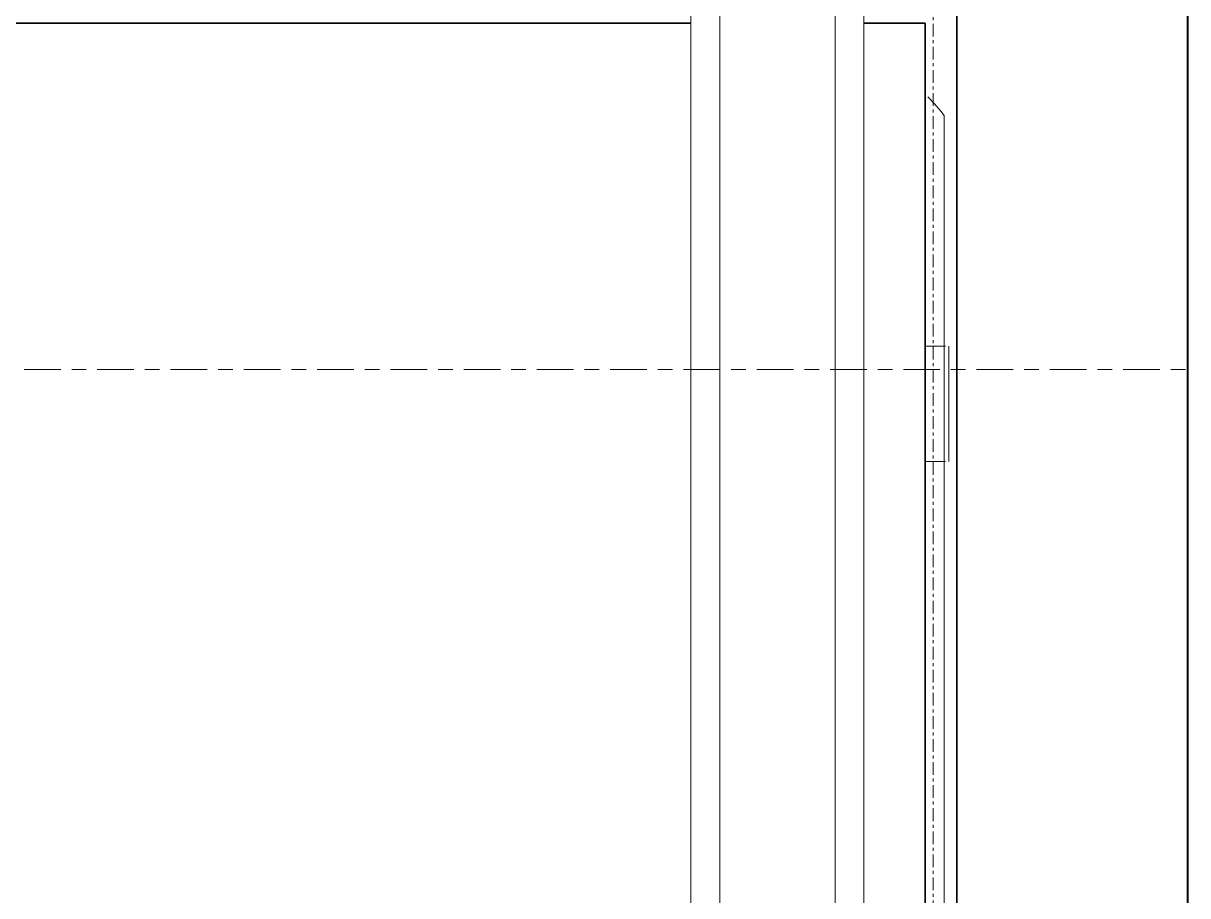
# Model space of a CAD drawing. Header units: millimetres. Extents: x -153298 to 620751, y -313239 to 250031.
# Drawn here: x 133729 to 134233, y -294375 to -293997 of the extents above; entities that cross this region are included whole.
import ezdxf

# ---------------------------------------------------------------- set-up
doc = ezdxf.new("R2010")
doc.units = ezdxf.units.MM
doc.linetypes.add('Centre', pattern=[31.75, 6.35, -4.7625, 15.875, -4.7625])
doc.linetypes.add('DPA_Grid _ Level 100', pattern=[10, 5.5, -1.6, 1.3, -1.6])
for name, color, linetype, lineweight in [('A-FLOR-HRAL', 7, 'Continuous', 25), ('A-FLOR-LEVL', 7, 'Continuous', 35), ('A-GENM', 7, 'Continuous', 9), ('A-GLAZ-CWMG', 7, 'Continuous', 35), ('S-GRID', 7, 'Continuous', 0), ('WALL-E', 7, 'Continuous', 35)]:
    doc.layers.add(name, color=color, linetype=linetype, lineweight=lineweight)

# ---------------------------------------------------------------- blocks, each defined once
blk = doc.blocks.new('Rectangular Mullion - Mullion_H-Beam-17948301-2120-01 ENTRANCE 1 SECTION A')
at = {"layer": 'A-GLAZ-CWMG', "color": 7}
for p, q in [((-849117.13, 103450), (-849117.13, 101450)), ((-849117.1, 101450), (-849117.1, 103450)), ((-849017.13, 103450), (-849017.13, 101350)), ((-849017.1, 103450), (-849017.1, 101350))]:
    blk.add_line(p, q, dxfattribs=at)
blk = doc.blocks.new('BOLLARD - BOLLARD-17242057-2120-01 ENTRANCE 1 SECTION A')
at = {"layer": 'A-GENM', "color": 7}
for p, q in [((-849130.36, 102410), (-849130.36, 102410)), ((-849122.63, 101460), (-849122.63, 102410)), ((-849130.6, 102310), (-849122.02, 102310)), ((-849125.44, 102310), (-849128.27, 102310)), ((-849122.63, 102310), (-849123.71, 102310)), ((-849120.63, 102260), (-849120.63, 102310)), ((-849122.02, 102260), (-849130.6, 102260)), ((-849128.27, 102260), (-849125.44, 102260)), ((-849123.71, 102260), (-849122.63, 102260))]:
    blk.add_line(p, q, dxfattribs=at)
at = {"layer": 'A-GENM', "color": 7, "flags": 128}
blk.add_lwpolyline([(-849129.75, 102418.13), (-849126.88, 102415.06), (-849124.14, 102411.87), (-849122.63, 102410)], dxfattribs=at)
blk = doc.blocks.new('BOLLARD - BOLLARD-V365-2120-01 ENTRANCE 1 SECTION A')
at = {"layer": 'A-GENM', "color": 7}
for p, q in [((-849130.36, 102410), (-849130.36, 102410)), ((-849122.02, 102310), (-849122.02, 102310)), ((-849122.02, 102260), (-849122.02, 102260))]:
    blk.add_line(p, q, dxfattribs=at)
at = {"layer": 'A-GENM', "color": 7, "flags": 128}
blk.add_lwpolyline([(-849129.75, 102418.13), (-849126.88, 102415.06), (-849124.14, 102411.87), (-849122.63, 102410)], dxfattribs=at)
blk = doc.blocks.new('Railing - 2800 _L_-10729080-2120-01 ENTRANCE 1 SECTION A')
at = {"layer": 'A-FLOR-HRAL', "color": 7, "lineweight": 9}
for p, q in [((-849219.87, 102508.5), (-849219.87, 101731)), ((-849169.87, 101731), (-849169.87, 102508.5))]:
    blk.add_line(p, q, dxfattribs=at)
blk = doc.blocks.new('Railing - 2800 _L_-V381-2120-01 ENTRANCE 1 SECTION A')
at = {"layer": 'A-FLOR-HRAL', "color": 7, "lineweight": 9}
for p, q in [((-849232.37, 102625), (-849232.37, 101453.2)), ((-849157.37, 101453.2), (-849157.37, 102625)), ((-849219.87, 102508.5), (-849219.87, 101731)), ((-849169.87, 101731), (-849169.87, 102508.5))]:
    blk.add_line(p, q, dxfattribs=at)
blk = doc.blocks.new('Railing - Railing-17921675-2120-01 ENTRANCE 1 SECTION A')
at = {"color": 7}
for name in ['Railing - 2800 _L_-10729080-2120-01 ENTRANCE 1 SECTION A', 'Railing - 2800 _L_-V381-2120-01 ENTRANCE 1 SECTION A']:
    blk.add_blockref(name, (0, 0), dxfattribs=at)

msp = doc.modelspace()

# ---------------------------------------------------------------- linework, layer by layer
at = {"layer": 'A-FLOR-LEVL', "color": 7, "linetype": 'Centre', "lineweight": 9}
msp.add_line((80346.0738, -294146.753), (142923.7915, -294146.753), dxfattribs=at)
at = {"layer": 'S-GRID', "color": 7, "linetype": 'DPA_Grid _ Level 100'}
msp.add_line((134122.88, -309692.5036), (134122.88, -276432.3847), dxfattribs=at)
at = {"layer": 'WALL-E', "color": 7}
for p, q in [((134017.88, -293996.753), (132622.9088, -293996.753)), ((132622.9088, -293996.753), (133919.3608, -293996.753)), ((132622.9088, -293996.753), (133919.3608, -293996.753)), ((133919.3608, -293996.753), (132622.9088, -293996.753)), ((134017.88, -293996.753), (133919.3608, -293996.753)), ((134119.3608, -293996.753), (134092.6897, -293996.753)), ((134119.3608, -293996.753), (134092.6897, -293996.753)), ((134119.3608, -294996.753), (134119.3608, -293996.753)), ((134119.3608, -294996.753), (134119.3608, -293996.753))]:
    msp.add_line(p, q, dxfattribs=at)

# ---------------------------------------------------------------- block references
at = {"layer": 'A-FLOR-HRAL', "color": 7, "lineweight": 9}
msp.add_blockref('Railing - Railing-17921675-2120-01 ENTRANCE 1 SECTION A', (983250.2539, -396446.753), dxfattribs=at)
at = {"layer": 'A-GENM', "color": 7}
for name in ['BOLLARD - BOLLARD-17242057-2120-01 ENTRANCE 1 SECTION A', 'BOLLARD - BOLLARD-V365-2120-01 ENTRANCE 1 SECTION A']:
    msp.add_blockref(name, (983250.2539, -396446.753), dxfattribs=at)
at = {"layer": 'A-GLAZ-CWMG', "color": 7}
msp.add_blockref('Rectangular Mullion - Mullion_H-Beam-17948301-2120-01 ENTRANCE 1 SECTION A', (983250.2539, -396446.753), dxfattribs=at)

doc.saveas('drawing.dxf')
